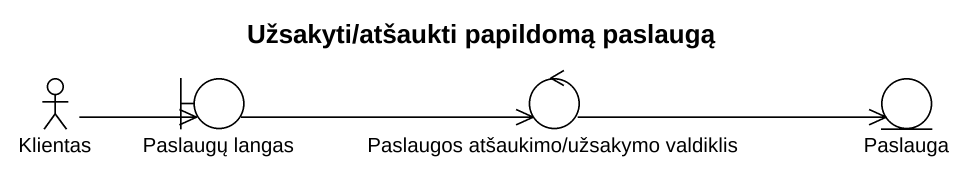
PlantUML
@startuml
title Užsakyti/atšaukti papildomą paslaugą
actor Klientas
boundary "Paslaugų langas" as Paslaugų_langas
control "Paslaugos atšaukimo/užsakymo valdiklis" as Paslaugos_atšaukimo
entity Paslauga
Klientas -right-> Paslaugų_langas
Paslaugų_langas -right-> Paslaugos_atšaukimo
Paslaugos_atšaukimo -right-> Paslauga
@enduml
